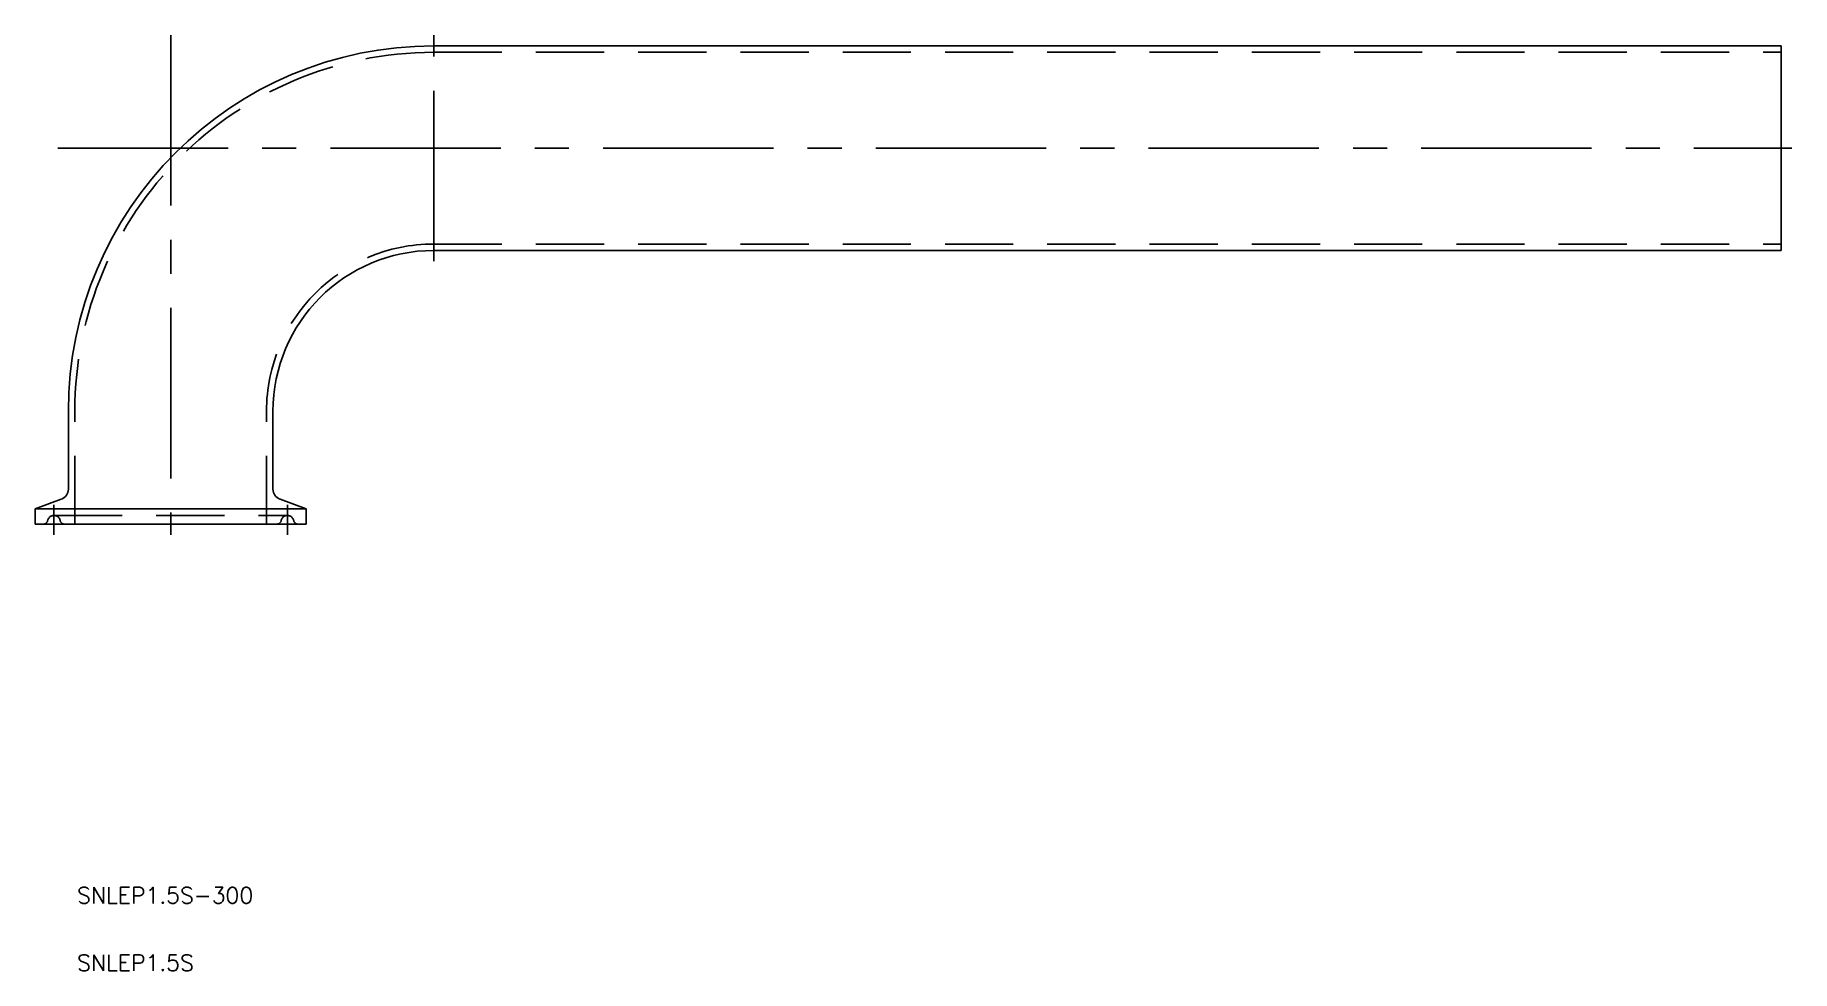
# Model space of a CAD drawing. Extents: x -25 to 302, y -83 to 91.
import ezdxf

# ---------------------------------------------------------------- set-up
doc = ezdxf.new("R2010")
doc.units = 0
doc.linetypes.add('CENTER', pattern=[50.8, 31.75, -6.35, 6.35, -6.35])
doc.linetypes.add('DASHED', pattern=[19.05, 12.7, -6.35])
doc.layers.get('0').update_dxf_attribs({"linetype": 'CONTINUOUS'})
doc.layers.add('CENTER', color=1, linetype='CENTER')
doc.styles.get("Standard").update_dxf_attribs({"font": 'txt.shx', "height": 3, "bigfont": 'bigfont.shx'})

msp = doc.modelspace()

# ---------------------------------------------------------------- linework, layer by layer
at = {"color": 7, "linetype": 'CONTINUOUS'}
for p, q in [((49, 89.05), (300, 89.05)), ((300, 89.05), (300, 50.95)), ((49, 50.95), (300, 50.95)), ((-19.05, 21), (-19.05, 6.51)), ((19.05, 21), (19.05, 6.51)), ((-25.25, 2.85), (-20.37, 4.63)), ((25.25, 2.85), (20.37, 4.63)), ((-25.25, 2.85), (25.25, 2.85)), ((-25.25, 2.85), (-25.25, 0)), ((25.25, 0), (-25.25, 0)), ((25.25, 2.85), (25.25, 0))]:
    msp.add_line(p, q, dxfattribs=at)
at = {"color": 3, "linetype": 'DASHED'}
for p, q in [((49, 87.85), (300, 87.85)), ((49, 52.15), (300, 52.15)), ((-17.85, 0), (-17.85, 21)), ((17.85, 0), (17.85, 21)), ((-21.75, 1.6), (21.75, 1.6))]:
    msp.add_line(p, q, dxfattribs=at)
at = {"color": 7, "linetype": 'CONTINUOUS'}
for centre, radius, start, end in [((49, 21), 68.05, 90, 180), ((49, 21), 29.95, 90, 180), ((-21.05, 6.51), 2, 290, 0), ((21.05, 6.51), 2, 180, 250)]:
    msp.add_arc(centre, radius, start, end, dxfattribs=at)
at = {"color": 3, "linetype": 'DASHED'}
for centre, radius, start, end in [((49, 21), 66.85, 90, 180), ((49, 21), 31.15, 90, 180), ((-23.71, 0.8), 0.8, 270, 348.463), ((-21.75, 0.4), 1.2, 11.537, 168.463), ((-19.79, 0.8), 0.8, 191.537, 270), ((19.79, 0.8), 0.8, 270, 348.463), ((21.75, 0.4), 1.2, 11.537, 168.463), ((23.71, 0.8), 0.8, 191.537, 270)]:
    msp.add_arc(centre, radius, start, end, dxfattribs=at)
at = {"layer": 'CENTER', "color": 1, "linetype": 'CENTER'}
for p, q in [((0, 91.05), (0, -2)), ((49, 48.95), (49, 91.05)), ((-21.05, 70), (302, 70)), ((-21.75, 3.6), (-21.75, -2)), ((21.75, 3.6), (21.75, -2))]:
    msp.add_line(p, q, dxfattribs=at)

# ---------------------------------------------------------------- texts
at = {"color": 7, "linetype": 'CONTINUOUS'}
for s, p in [('SNLEP1.5S-300', (-17.42, -70.64)), ('SNLEP1.5S', (-17.42, -83.2))]:
    msp.add_text(s, height=3, dxfattribs=at).set_placement(p)

doc.saveas('drawing.dxf')
